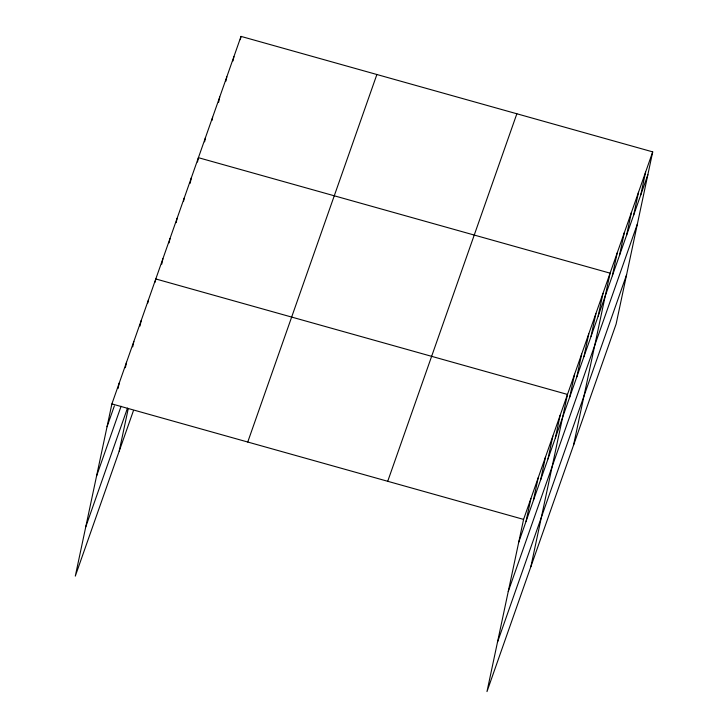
<?xml version="1.0" encoding="UTF-8"?>
<svg xmlns="http://www.w3.org/2000/svg" width="728" height="728" viewBox="0 0 728 728"><rect width="100%" height="100%" fill="white"/><g stroke="black" fill="none" stroke-linecap="round" stroke-linejoin="round"><path stroke-width="1.09" d="M652.707 151.879L523.578 519.401L486.977 691.6L616.106 324.078L652.707 151.879L241.023 36.4L111.894 403.922L75.293 576.121L133.406 410.738M118.054 388.524L119.21 383.092M125.38 367.704L126.526 362.271M132.696 346.874L133.843 341.441M140.013 326.044L141.168 320.62M147.793 303.048L148.485 299.79M119.201 451.16L128.283 408.435M155.109 282.218L155.801 278.961L567.485 394.44L530.876 566.639M161.743 264.182L162.899 258.749M169.078 242.879L170.006 238.538M176.185 222.668L177.104 218.327M183.52 201.365L184.211 198.107M190.154 183.329L191.309 177.896M197.488 162.026L198.416 157.685L610.091 273.164L573.491 445.363M204.595 141.814L205.514 137.465M211.921 120.511L212.622 117.254M218.564 102.475L219.72 97.042M225.898 81.172L226.817 76.831M232.996 60.961L233.925 56.611M240.331 39.658L241.023 36.4M526.044 521.385L530.894 498.571M533.36 500.555L538.21 477.75M540.677 479.734L545.527 456.92M547.993 458.904L552.843 436.099M555.318 438.083L560.16 415.269M569.733 397.042L574.583 374.228M576.84 376.822L581.681 354.017M583.938 356.611L588.788 333.806M591.045 336.4L595.886 313.586M598.143 316.189L602.993 293.375M612.348 275.757L617.198 252.944M619.446 255.546L624.296 232.733M626.553 235.326L631.404 212.521M633.651 215.115L638.501 192.31M640.758 194.904L645.609 172.09M107.043 426.726L114.36 405.906M96.569 476.03L121.085 406.26M85.767 526.826L127.482 408.117M247.748 442.033L376.876 74.511M387.724 481.29L516.853 113.768M518.727 542.214L647.856 174.693M508.253 591.509L637.382 223.987M497.452 642.305L626.581 274.784M111.894 403.922L523.578 519.401"/></g></svg>
